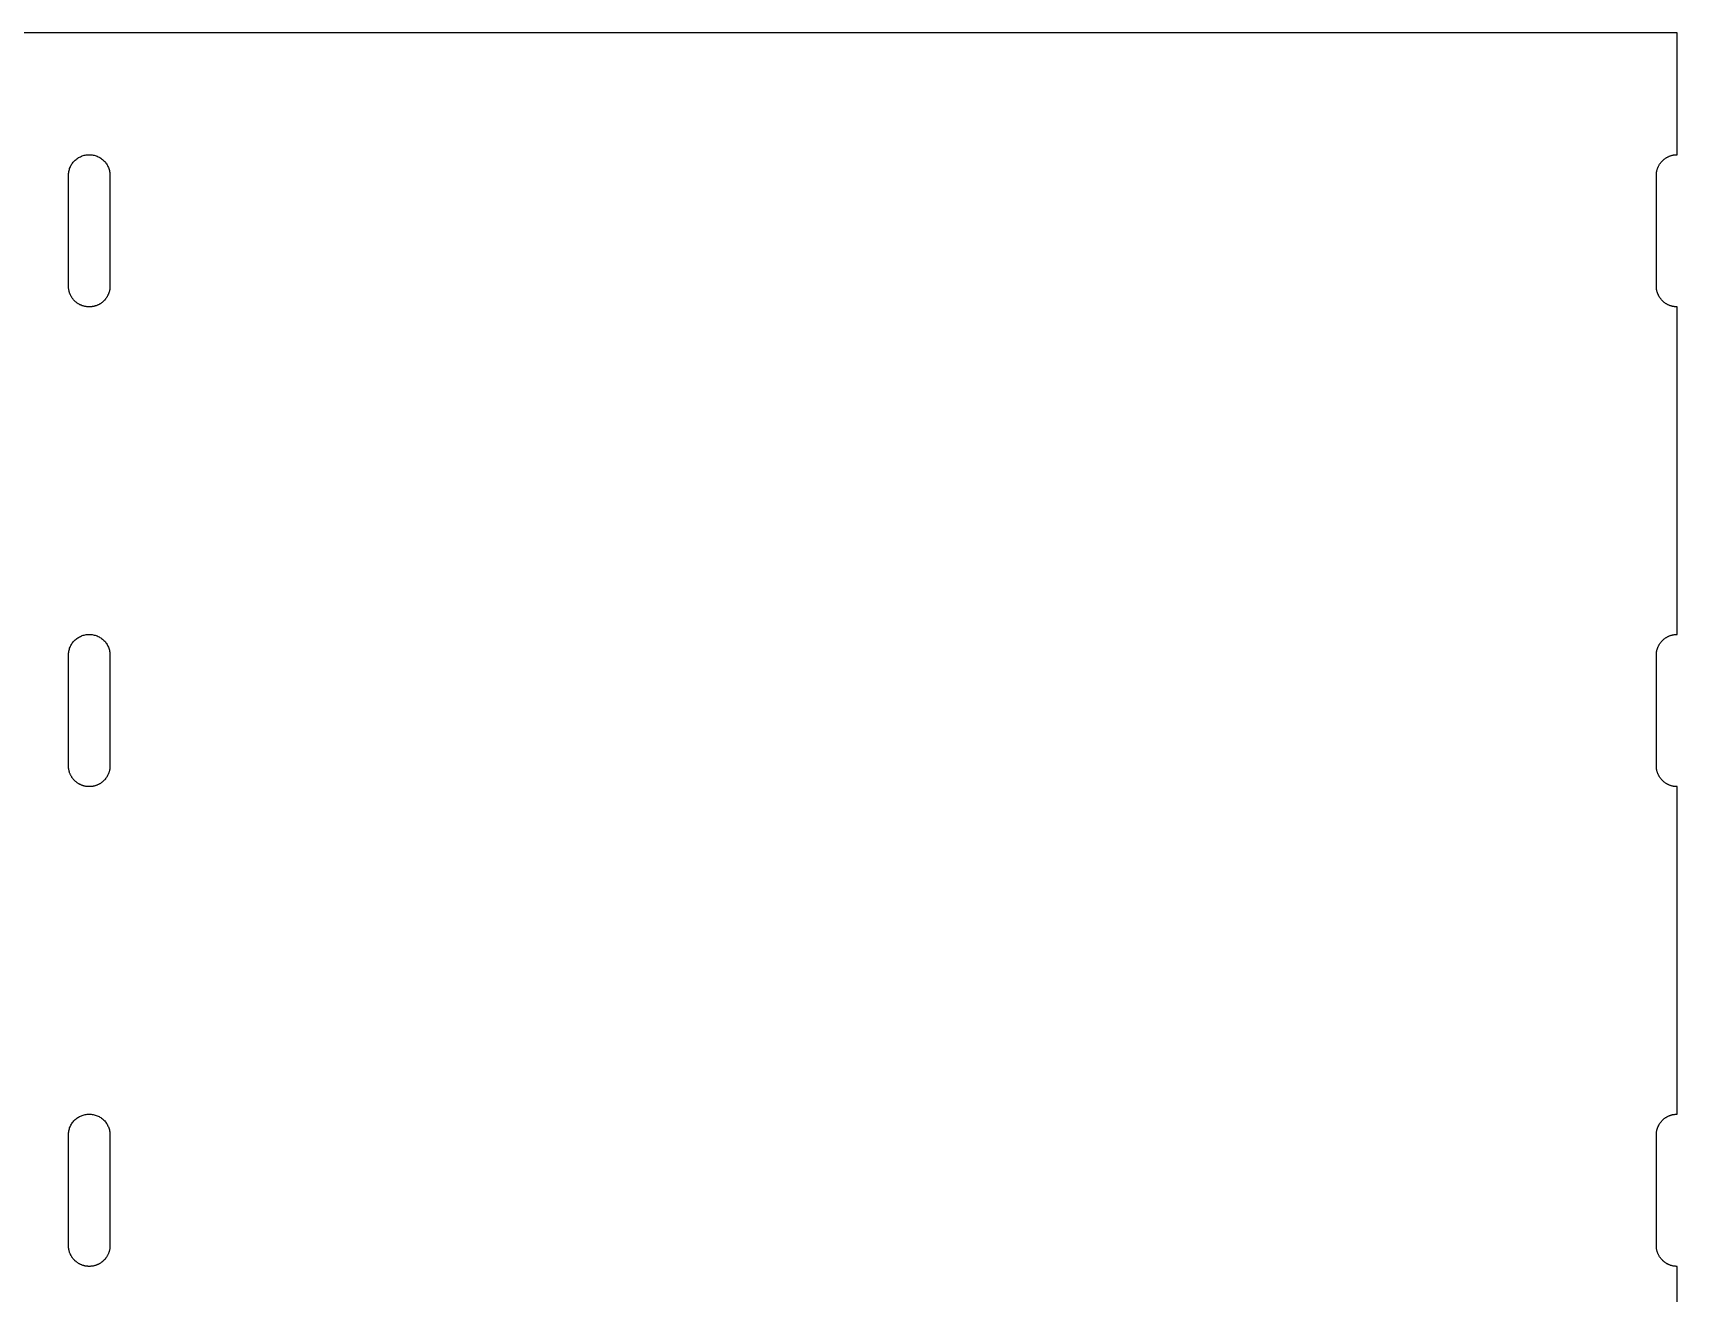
# Model space of a CAD drawing. Header units: inches. Extents: x 4 to 268, y 4 to 172.
# Drawn here: x 75.02 to 97.29, y 118.72 to 135.79 of the extents above; entities that cross this region are included whole.
import ezdxf

# ---------------------------------------------------------------- set-up
doc = ezdxf.new("R2010")
doc.units = ezdxf.units.IN
doc.header["$MEASUREMENT"] = 0

msp = doc.modelspace()

# ---------------------------------------------------------------- linework, layer by layer
at = {"layer": 'OUTLINE'}
for p, q in [((97.288, 135.793), (31.822, 135.793)), ((97.288, 134.142), (97.288, 135.793)), ((75.554, 134.017), (75.562, 134.029)), ((75.562, 134.029), (75.571, 134.04)), ((75.571, 134.04), (75.58, 134.05)), ((75.58, 134.05), (75.589, 134.06)), ((75.589, 134.06), (75.599, 134.07)), ((75.599, 134.07), (75.61, 134.079)), ((75.61, 134.079), (75.621, 134.087)), ((75.621, 134.087), (75.632, 134.095)), ((75.632, 134.095), (75.644, 134.102)), ((75.644, 134.102), (75.656, 134.109)), ((75.656, 134.109), (75.668, 134.115)), ((75.668, 134.115), (75.681, 134.121)), ((75.681, 134.121), (75.693, 134.126)), ((75.693, 134.126), (75.707, 134.13)), ((75.707, 134.13), (75.72, 134.134)), ((75.72, 134.134), (75.733, 134.137)), ((75.733, 134.137), (75.747, 134.139)), ((75.747, 134.139), (75.761, 134.141)), ((75.761, 134.141), (75.774, 134.142)), ((75.774, 134.142), (75.788, 134.142)), ((75.788, 134.142), (75.802, 134.142)), ((75.802, 134.142), (75.816, 134.141)), ((75.816, 134.141), (75.829, 134.139)), ((75.829, 134.139), (75.843, 134.137)), ((75.843, 134.137), (75.857, 134.134)), ((75.857, 134.134), (75.87, 134.13)), ((75.87, 134.13), (75.883, 134.126)), ((75.883, 134.126), (75.896, 134.121)), ((75.896, 134.121), (75.908, 134.115)), ((75.908, 134.115), (75.921, 134.109)), ((75.921, 134.109), (75.933, 134.102)), ((75.933, 134.102), (75.944, 134.095)), ((75.944, 134.095), (75.956, 134.087)), ((75.956, 134.087), (75.967, 134.079)), ((75.967, 134.079), (75.977, 134.07)), ((75.977, 134.07), (75.987, 134.06)), ((75.987, 134.06), (75.997, 134.05)), ((75.997, 134.05), (76.006, 134.04)), ((76.006, 134.04), (76.014, 134.029)), ((76.014, 134.029), (76.022, 134.017)), ((97.058, 134.023), (97.062, 134.029)), ((97.062, 134.029), (97.066, 134.034)), ((97.066, 134.034), (97.071, 134.04)), ((97.071, 134.04), (97.075, 134.045)), ((97.075, 134.045), (97.08, 134.05)), ((97.08, 134.05), (97.084, 134.055)), ((97.084, 134.055), (97.089, 134.06)), ((97.089, 134.06), (97.094, 134.065)), ((97.094, 134.065), (97.099, 134.07)), ((97.099, 134.07), (97.104, 134.074)), ((97.104, 134.074), (97.11, 134.079)), ((97.11, 134.079), (97.115, 134.083)), ((97.115, 134.083), (97.121, 134.087)), ((97.121, 134.087), (97.126, 134.091)), ((97.126, 134.091), (97.132, 134.095)), ((97.132, 134.095), (97.138, 134.099)), ((97.138, 134.099), (97.144, 134.102)), ((97.144, 134.102), (97.15, 134.106)), ((97.15, 134.106), (97.156, 134.109)), ((97.156, 134.109), (97.162, 134.112)), ((97.162, 134.112), (97.168, 134.115)), ((97.168, 134.115), (97.174, 134.118)), ((97.174, 134.118), (97.181, 134.121)), ((97.181, 134.121), (97.187, 134.124)), ((97.187, 134.124), (97.193, 134.126)), ((97.193, 134.126), (97.2, 134.128)), ((97.2, 134.128), (97.207, 134.13)), ((97.207, 134.13), (97.213, 134.132)), ((97.213, 134.132), (97.22, 134.134)), ((97.22, 134.134), (97.227, 134.136)), ((97.227, 134.136), (97.233, 134.137)), ((97.233, 134.137), (97.24, 134.138)), ((97.24, 134.138), (97.247, 134.139)), ((97.247, 134.139), (97.254, 134.14)), ((97.254, 134.14), (97.261, 134.141)), ((97.261, 134.141), (97.268, 134.142)), ((97.268, 134.142), (97.274, 134.142)), ((97.274, 134.142), (97.281, 134.142)), ((97.281, 134.142), (97.288, 134.142)), ((75.507, 133.875), (75.508, 133.889)), ((75.507, 133.861), (75.507, 133.875)), ((75.507, 132.361), (75.507, 133.861)), ((75.508, 133.889), (75.51, 133.902)), ((75.51, 133.902), (75.512, 133.916)), ((75.512, 133.916), (75.515, 133.929)), ((75.515, 133.929), (75.519, 133.943)), ((75.519, 133.943), (75.523, 133.956)), ((75.523, 133.956), (75.528, 133.969)), ((75.528, 133.969), (75.534, 133.981)), ((75.534, 133.981), (75.54, 133.994)), ((75.54, 133.994), (75.547, 134.006)), ((75.547, 134.006), (75.554, 134.017)), ((76.022, 134.017), (76.029, 134.006)), ((76.029, 134.006), (76.036, 133.994)), ((76.036, 133.994), (76.042, 133.981)), ((76.042, 133.981), (76.048, 133.969)), ((76.048, 133.969), (76.053, 133.956)), ((76.053, 133.956), (76.057, 133.943)), ((76.057, 133.943), (76.061, 133.929)), ((76.061, 133.929), (76.064, 133.916)), ((76.064, 133.916), (76.066, 133.902)), ((76.066, 133.902), (76.068, 133.889)), ((76.068, 133.889), (76.069, 133.875)), ((76.069, 133.875), (76.069, 133.861)), ((76.069, 133.861), (76.069, 132.361)), ((97.007, 133.875), (97.008, 133.882)), ((97.007, 133.868), (97.007, 133.875)), ((97.007, 133.861), (97.007, 133.868)), ((97.007, 132.361), (97.007, 133.861)), ((97.008, 133.889), (97.009, 133.896)), ((97.008, 133.882), (97.008, 133.889)), ((97.009, 133.896), (97.01, 133.902)), ((97.01, 133.902), (97.011, 133.909)), ((97.011, 133.909), (97.012, 133.916)), ((97.012, 133.916), (97.014, 133.923)), ((97.014, 133.923), (97.015, 133.929)), ((97.015, 133.929), (97.017, 133.936)), ((97.017, 133.936), (97.019, 133.943)), ((97.019, 133.943), (97.021, 133.949)), ((97.021, 133.949), (97.023, 133.956)), ((97.023, 133.956), (97.026, 133.962)), ((97.026, 133.962), (97.028, 133.969)), ((97.028, 133.969), (97.031, 133.975)), ((97.031, 133.975), (97.034, 133.981)), ((97.034, 133.981), (97.037, 133.988)), ((97.037, 133.988), (97.04, 133.994)), ((97.04, 133.994), (97.043, 134)), ((97.043, 134), (97.047, 134.006)), ((97.047, 134.006), (97.051, 134.012)), ((97.051, 134.012), (97.054, 134.017)), ((97.054, 134.017), (97.058, 134.023)), ((75.507, 132.354), (75.507, 132.361)), ((75.507, 132.347), (75.507, 132.354)), ((75.508, 132.34), (75.507, 132.347)), ((75.508, 132.334), (75.508, 132.34)), ((75.509, 132.327), (75.508, 132.334)), ((75.51, 132.32), (75.509, 132.327)), ((75.511, 132.313), (75.51, 132.32)), ((75.512, 132.306), (75.511, 132.313)), ((75.514, 132.299), (75.512, 132.306)), ((75.515, 132.293), (75.514, 132.299)), ((75.517, 132.286), (75.515, 132.293)), ((75.519, 132.279), (75.517, 132.286)), ((75.521, 132.273), (75.519, 132.279)), ((75.523, 132.266), (75.521, 132.273)), ((75.526, 132.26), (75.523, 132.266)), ((75.528, 132.253), (75.526, 132.26)), ((75.531, 132.247), (75.528, 132.253)), ((75.534, 132.241), (75.531, 132.247)), ((76.045, 132.247), (76.042, 132.241)), ((76.048, 132.253), (76.045, 132.247)), ((76.051, 132.26), (76.048, 132.253)), ((76.053, 132.266), (76.051, 132.26)), ((76.055, 132.273), (76.053, 132.266)), ((76.057, 132.279), (76.055, 132.273)), ((76.059, 132.286), (76.057, 132.279)), ((76.061, 132.293), (76.059, 132.286)), ((76.063, 132.299), (76.061, 132.293)), ((76.064, 132.306), (76.063, 132.299)), ((76.065, 132.313), (76.064, 132.306)), ((76.066, 132.32), (76.065, 132.313)), ((76.067, 132.327), (76.066, 132.32)), ((76.068, 132.334), (76.067, 132.327)), ((76.069, 132.34), (76.068, 132.334)), ((76.069, 132.361), (76.069, 132.354)), ((76.069, 132.354), (76.069, 132.347)), ((76.069, 132.347), (76.069, 132.34)), ((97.007, 132.354), (97.007, 132.361)), ((97.007, 132.347), (97.007, 132.354)), ((97.008, 132.34), (97.007, 132.347)), ((97.008, 132.334), (97.008, 132.34)), ((97.009, 132.327), (97.008, 132.334)), ((97.01, 132.32), (97.009, 132.327)), ((97.011, 132.313), (97.01, 132.32)), ((97.012, 132.306), (97.011, 132.313)), ((97.014, 132.299), (97.012, 132.306)), ((97.015, 132.293), (97.014, 132.299)), ((97.017, 132.286), (97.015, 132.293)), ((97.019, 132.279), (97.017, 132.286)), ((97.021, 132.273), (97.019, 132.279)), ((97.023, 132.266), (97.021, 132.273)), ((97.026, 132.26), (97.023, 132.266)), ((97.028, 132.253), (97.026, 132.26)), ((97.031, 132.247), (97.028, 132.253)), ((97.034, 132.241), (97.031, 132.247)), ((75.537, 132.235), (75.534, 132.241)), ((75.54, 132.229), (75.537, 132.235)), ((75.543, 132.222), (75.54, 132.229)), ((75.547, 132.217), (75.543, 132.222)), ((75.551, 132.211), (75.547, 132.217)), ((75.554, 132.205), (75.551, 132.211)), ((75.558, 132.199), (75.554, 132.205)), ((75.562, 132.194), (75.558, 132.199)), ((75.566, 132.188), (75.562, 132.194)), ((75.571, 132.183), (75.566, 132.188)), ((75.575, 132.177), (75.571, 132.183)), ((75.58, 132.172), (75.575, 132.177)), ((75.584, 132.167), (75.58, 132.172)), ((75.589, 132.162), (75.584, 132.167)), ((75.594, 132.157), (75.589, 132.162)), ((75.599, 132.153), (75.594, 132.157)), ((75.604, 132.148), (75.599, 132.153)), ((75.61, 132.144), (75.604, 132.148)), ((75.615, 132.139), (75.61, 132.144)), ((75.621, 132.135), (75.615, 132.139)), ((75.626, 132.131), (75.621, 132.135)), ((75.632, 132.127), (75.626, 132.131)), ((75.638, 132.123), (75.632, 132.127)), ((75.644, 132.12), (75.638, 132.123)), ((75.65, 132.116), (75.644, 132.12)), ((75.656, 132.113), (75.65, 132.116)), ((75.662, 132.11), (75.656, 132.113)), ((75.668, 132.107), (75.662, 132.11)), ((75.674, 132.104), (75.668, 132.107)), ((75.681, 132.101), (75.674, 132.104)), ((75.687, 132.099), (75.681, 132.101)), ((75.693, 132.096), (75.687, 132.099)), ((75.7, 132.094), (75.693, 132.096)), ((75.707, 132.092), (75.7, 132.094)), ((75.713, 132.09), (75.707, 132.092)), ((75.72, 132.088), (75.713, 132.09)), ((75.727, 132.087), (75.72, 132.088)), ((75.733, 132.085), (75.727, 132.087)), ((75.74, 132.084), (75.733, 132.085)), ((75.747, 132.083), (75.74, 132.084)), ((75.754, 132.082), (75.747, 132.083)), ((75.761, 132.081), (75.754, 132.082)), ((75.768, 132.081), (75.761, 132.081)), ((75.774, 132.08), (75.768, 132.081)), ((75.781, 132.08), (75.774, 132.08)), ((75.788, 132.08), (75.781, 132.08)), ((75.795, 132.08), (75.788, 132.08)), ((75.802, 132.08), (75.795, 132.08)), ((75.809, 132.081), (75.802, 132.08)), ((75.816, 132.081), (75.809, 132.081)), ((75.823, 132.082), (75.816, 132.081)), ((75.829, 132.083), (75.823, 132.082)), ((75.836, 132.084), (75.829, 132.083)), ((75.843, 132.085), (75.836, 132.084)), ((75.85, 132.087), (75.843, 132.085)), ((75.857, 132.088), (75.85, 132.087)), ((75.863, 132.09), (75.857, 132.088)), ((75.87, 132.092), (75.863, 132.09)), ((75.876, 132.094), (75.87, 132.092)), ((75.883, 132.096), (75.876, 132.094)), ((75.889, 132.099), (75.883, 132.096)), ((75.896, 132.101), (75.889, 132.099)), ((75.902, 132.104), (75.896, 132.101)), ((75.908, 132.107), (75.902, 132.104)), ((75.915, 132.11), (75.908, 132.107)), ((75.921, 132.113), (75.915, 132.11)), ((75.927, 132.116), (75.921, 132.113)), ((75.933, 132.12), (75.927, 132.116)), ((75.939, 132.123), (75.933, 132.12)), ((75.944, 132.127), (75.939, 132.123)), ((75.95, 132.131), (75.944, 132.127)), ((75.956, 132.135), (75.95, 132.131)), ((75.961, 132.139), (75.956, 132.135)), ((75.967, 132.144), (75.961, 132.139)), ((75.972, 132.148), (75.967, 132.144)), ((75.977, 132.153), (75.972, 132.148)), ((75.982, 132.157), (75.977, 132.153)), ((75.987, 132.162), (75.982, 132.157)), ((75.992, 132.167), (75.987, 132.162)), ((75.997, 132.172), (75.992, 132.167)), ((76.001, 132.177), (75.997, 132.172)), ((76.006, 132.183), (76.001, 132.177)), ((76.01, 132.188), (76.006, 132.183)), ((76.014, 132.194), (76.01, 132.188)), ((76.018, 132.199), (76.014, 132.194)), ((76.022, 132.205), (76.018, 132.199)), ((76.026, 132.211), (76.022, 132.205)), ((76.029, 132.217), (76.026, 132.211)), ((76.033, 132.222), (76.029, 132.217)), ((76.036, 132.229), (76.033, 132.222)), ((76.039, 132.235), (76.036, 132.229)), ((76.042, 132.241), (76.039, 132.235)), ((97.037, 132.235), (97.034, 132.241)), ((97.04, 132.229), (97.037, 132.235)), ((97.043, 132.222), (97.04, 132.229)), ((97.047, 132.217), (97.043, 132.222)), ((97.051, 132.211), (97.047, 132.217)), ((97.054, 132.205), (97.051, 132.211)), ((97.058, 132.199), (97.054, 132.205)), ((97.062, 132.194), (97.058, 132.199)), ((97.066, 132.188), (97.062, 132.194)), ((97.071, 132.183), (97.066, 132.188)), ((97.075, 132.177), (97.071, 132.183)), ((97.08, 132.172), (97.075, 132.177)), ((97.084, 132.167), (97.08, 132.172)), ((97.089, 132.162), (97.084, 132.167)), ((97.094, 132.157), (97.089, 132.162)), ((97.099, 132.153), (97.094, 132.157)), ((97.104, 132.148), (97.099, 132.153)), ((97.11, 132.144), (97.104, 132.148)), ((97.115, 132.139), (97.11, 132.144)), ((97.121, 132.135), (97.115, 132.139)), ((97.126, 132.131), (97.121, 132.135)), ((97.132, 132.127), (97.126, 132.131)), ((97.138, 132.123), (97.132, 132.127)), ((97.144, 132.12), (97.138, 132.123)), ((97.15, 132.116), (97.144, 132.12)), ((97.156, 132.113), (97.15, 132.116)), ((97.162, 132.11), (97.156, 132.113)), ((97.168, 132.107), (97.162, 132.11)), ((97.174, 132.104), (97.168, 132.107)), ((97.181, 132.101), (97.174, 132.104)), ((97.187, 132.099), (97.181, 132.101)), ((97.193, 132.096), (97.187, 132.099)), ((97.2, 132.094), (97.193, 132.096)), ((97.207, 132.092), (97.2, 132.094)), ((97.213, 132.09), (97.207, 132.092)), ((97.22, 132.088), (97.213, 132.09)), ((97.227, 132.087), (97.22, 132.088)), ((97.233, 132.085), (97.227, 132.087)), ((97.24, 132.084), (97.233, 132.085)), ((97.247, 132.083), (97.24, 132.084)), ((97.254, 132.082), (97.247, 132.083)), ((97.261, 132.081), (97.254, 132.082)), ((97.268, 132.081), (97.261, 132.081)), ((97.274, 132.08), (97.268, 132.081)), ((97.281, 132.08), (97.274, 132.08)), ((97.288, 132.08), (97.281, 132.08)), ((97.288, 127.642), (97.288, 132.08)), ((75.589, 127.56), (75.599, 127.57)), ((75.599, 127.57), (75.61, 127.579)), ((75.61, 127.579), (75.621, 127.587)), ((75.621, 127.587), (75.632, 127.595)), ((75.632, 127.595), (75.644, 127.602)), ((75.644, 127.602), (75.656, 127.609)), ((75.656, 127.609), (75.668, 127.615)), ((75.668, 127.615), (75.681, 127.621)), ((75.681, 127.621), (75.693, 127.626)), ((75.693, 127.626), (75.707, 127.63)), ((75.707, 127.63), (75.72, 127.634)), ((75.72, 127.634), (75.733, 127.637)), ((75.733, 127.637), (75.747, 127.639)), ((75.747, 127.639), (75.761, 127.641)), ((75.761, 127.641), (75.774, 127.642)), ((75.774, 127.642), (75.788, 127.642)), ((75.788, 127.642), (75.802, 127.642)), ((75.802, 127.642), (75.816, 127.641)), ((75.816, 127.641), (75.829, 127.639)), ((75.829, 127.639), (75.843, 127.637)), ((75.843, 127.637), (75.857, 127.634)), ((75.857, 127.634), (75.87, 127.63)), ((75.87, 127.63), (75.883, 127.626)), ((75.883, 127.626), (75.896, 127.621)), ((75.896, 127.621), (75.908, 127.615)), ((75.908, 127.615), (75.921, 127.609)), ((75.921, 127.609), (75.933, 127.602)), ((75.933, 127.602), (75.944, 127.595)), ((75.944, 127.595), (75.956, 127.587)), ((75.956, 127.587), (75.967, 127.579)), ((75.967, 127.579), (75.977, 127.57)), ((75.977, 127.57), (75.987, 127.56)), ((97.094, 127.565), (97.099, 127.57)), ((97.099, 127.57), (97.104, 127.574)), ((97.104, 127.574), (97.11, 127.579)), ((97.11, 127.579), (97.115, 127.583)), ((97.115, 127.583), (97.121, 127.587)), ((97.121, 127.587), (97.126, 127.591)), ((97.126, 127.591), (97.132, 127.595)), ((97.132, 127.595), (97.138, 127.599)), ((97.138, 127.599), (97.144, 127.602)), ((97.144, 127.602), (97.15, 127.606)), ((97.15, 127.606), (97.156, 127.609)), ((97.156, 127.609), (97.162, 127.612)), ((97.162, 127.612), (97.168, 127.615)), ((97.168, 127.615), (97.174, 127.618)), ((97.174, 127.618), (97.181, 127.621)), ((97.181, 127.621), (97.187, 127.624)), ((97.187, 127.624), (97.193, 127.626)), ((97.193, 127.626), (97.2, 127.628)), ((97.2, 127.628), (97.207, 127.63)), ((97.207, 127.63), (97.213, 127.632)), ((97.213, 127.632), (97.22, 127.634)), ((97.22, 127.634), (97.227, 127.636)), ((97.227, 127.636), (97.233, 127.637)), ((97.233, 127.637), (97.24, 127.638)), ((97.24, 127.638), (97.247, 127.639)), ((97.247, 127.639), (97.254, 127.64)), ((97.254, 127.64), (97.261, 127.641)), ((97.261, 127.641), (97.268, 127.642)), ((97.268, 127.642), (97.274, 127.642)), ((97.274, 127.642), (97.281, 127.642)), ((97.281, 127.642), (97.288, 127.642)), ((75.507, 127.375), (75.508, 127.389)), ((75.507, 127.361), (75.507, 127.375)), ((75.507, 125.861), (75.507, 127.361)), ((75.508, 127.389), (75.51, 127.402)), ((75.51, 127.402), (75.512, 127.416)), ((75.512, 127.416), (75.515, 127.429)), ((75.515, 127.429), (75.519, 127.443)), ((75.519, 127.443), (75.523, 127.456)), ((75.523, 127.456), (75.528, 127.469)), ((75.528, 127.469), (75.534, 127.481)), ((75.534, 127.481), (75.54, 127.494)), ((75.54, 127.494), (75.547, 127.506)), ((75.547, 127.506), (75.554, 127.517)), ((75.554, 127.517), (75.562, 127.529)), ((75.562, 127.529), (75.571, 127.54)), ((75.571, 127.54), (75.58, 127.55)), ((75.58, 127.55), (75.589, 127.56)), ((75.987, 127.56), (75.997, 127.55)), ((75.997, 127.55), (76.006, 127.54)), ((76.006, 127.54), (76.014, 127.529)), ((76.014, 127.529), (76.022, 127.517)), ((76.022, 127.517), (76.029, 127.506)), ((76.029, 127.506), (76.036, 127.494)), ((76.036, 127.494), (76.042, 127.481)), ((76.042, 127.481), (76.048, 127.469)), ((76.048, 127.469), (76.053, 127.456)), ((76.053, 127.456), (76.057, 127.443)), ((76.057, 127.443), (76.061, 127.429)), ((76.061, 127.429), (76.064, 127.416)), ((76.064, 127.416), (76.066, 127.402)), ((76.066, 127.402), (76.068, 127.389)), ((76.068, 127.389), (76.069, 127.375)), ((76.069, 127.375), (76.069, 127.361)), ((76.069, 127.361), (76.069, 125.861)), ((97.007, 127.375), (97.008, 127.382)), ((97.007, 127.368), (97.007, 127.375)), ((97.007, 127.361), (97.007, 127.368)), ((97.007, 125.861), (97.007, 127.361)), ((97.008, 127.389), (97.009, 127.396)), ((97.008, 127.382), (97.008, 127.389)), ((97.009, 127.396), (97.01, 127.402)), ((97.01, 127.402), (97.011, 127.409)), ((97.011, 127.409), (97.012, 127.416)), ((97.012, 127.416), (97.014, 127.423)), ((97.014, 127.423), (97.015, 127.429)), ((97.015, 127.429), (97.017, 127.436)), ((97.017, 127.436), (97.019, 127.443)), ((97.019, 127.443), (97.021, 127.449)), ((97.021, 127.449), (97.023, 127.456)), ((97.023, 127.456), (97.026, 127.462)), ((97.026, 127.462), (97.028, 127.469)), ((97.028, 127.469), (97.031, 127.475)), ((97.031, 127.475), (97.034, 127.481)), ((97.034, 127.481), (97.037, 127.488)), ((97.037, 127.488), (97.04, 127.494)), ((97.04, 127.494), (97.043, 127.5)), ((97.043, 127.5), (97.047, 127.506)), ((97.047, 127.506), (97.051, 127.512)), ((97.051, 127.512), (97.054, 127.517)), ((97.054, 127.517), (97.058, 127.523)), ((97.058, 127.523), (97.062, 127.529)), ((97.062, 127.529), (97.066, 127.534)), ((97.066, 127.534), (97.071, 127.54)), ((97.071, 127.54), (97.075, 127.545)), ((97.075, 127.545), (97.08, 127.55)), ((97.08, 127.55), (97.084, 127.555)), ((97.084, 127.555), (97.089, 127.56)), ((97.089, 127.56), (97.094, 127.565)), ((75.507, 125.854), (75.507, 125.861)), ((75.507, 125.847), (75.507, 125.854)), ((75.508, 125.84), (75.507, 125.847)), ((75.508, 125.834), (75.508, 125.84)), ((75.509, 125.827), (75.508, 125.834)), ((75.51, 125.82), (75.509, 125.827)), ((75.511, 125.813), (75.51, 125.82)), ((75.512, 125.806), (75.511, 125.813)), ((75.514, 125.799), (75.512, 125.806)), ((75.515, 125.793), (75.514, 125.799)), ((75.517, 125.786), (75.515, 125.793)), ((76.061, 125.793), (76.059, 125.786)), ((76.063, 125.799), (76.061, 125.793)), ((76.064, 125.806), (76.063, 125.799)), ((76.065, 125.813), (76.064, 125.806)), ((76.066, 125.82), (76.065, 125.813)), ((76.067, 125.827), (76.066, 125.82)), ((76.068, 125.834), (76.067, 125.827)), ((76.069, 125.84), (76.068, 125.834)), ((76.069, 125.861), (76.069, 125.854)), ((76.069, 125.854), (76.069, 125.847)), ((76.069, 125.847), (76.069, 125.84)), ((97.007, 125.854), (97.007, 125.861)), ((97.007, 125.847), (97.007, 125.854)), ((97.008, 125.84), (97.007, 125.847)), ((97.008, 125.834), (97.008, 125.84)), ((97.009, 125.827), (97.008, 125.834)), ((97.01, 125.82), (97.009, 125.827)), ((97.011, 125.813), (97.01, 125.82)), ((97.012, 125.806), (97.011, 125.813)), ((97.014, 125.799), (97.012, 125.806)), ((97.015, 125.793), (97.014, 125.799)), ((97.017, 125.786), (97.015, 125.793)), ((75.519, 125.779), (75.517, 125.786)), ((75.521, 125.773), (75.519, 125.779)), ((75.523, 125.766), (75.521, 125.773)), ((75.526, 125.76), (75.523, 125.766)), ((75.528, 125.753), (75.526, 125.76)), ((75.531, 125.747), (75.528, 125.753)), ((75.534, 125.741), (75.531, 125.747)), ((75.537, 125.735), (75.534, 125.741)), ((75.54, 125.729), (75.537, 125.735)), ((75.543, 125.722), (75.54, 125.729)), ((75.547, 125.717), (75.543, 125.722)), ((75.551, 125.711), (75.547, 125.717)), ((75.554, 125.705), (75.551, 125.711)), ((75.558, 125.699), (75.554, 125.705)), ((75.562, 125.694), (75.558, 125.699)), ((75.566, 125.688), (75.562, 125.694)), ((75.571, 125.683), (75.566, 125.688)), ((75.575, 125.677), (75.571, 125.683)), ((75.58, 125.672), (75.575, 125.677)), ((75.584, 125.667), (75.58, 125.672)), ((75.589, 125.662), (75.584, 125.667)), ((75.594, 125.657), (75.589, 125.662)), ((75.599, 125.653), (75.594, 125.657)), ((75.604, 125.648), (75.599, 125.653)), ((75.61, 125.644), (75.604, 125.648)), ((75.615, 125.639), (75.61, 125.644)), ((75.621, 125.635), (75.615, 125.639)), ((75.626, 125.631), (75.621, 125.635)), ((75.632, 125.627), (75.626, 125.631)), ((75.638, 125.623), (75.632, 125.627)), ((75.644, 125.62), (75.638, 125.623)), ((75.65, 125.616), (75.644, 125.62)), ((75.656, 125.613), (75.65, 125.616)), ((75.662, 125.61), (75.656, 125.613)), ((75.668, 125.607), (75.662, 125.61)), ((75.674, 125.604), (75.668, 125.607)), ((75.681, 125.601), (75.674, 125.604)), ((75.687, 125.599), (75.681, 125.601)), ((75.693, 125.596), (75.687, 125.599)), ((75.7, 125.594), (75.693, 125.596)), ((75.707, 125.592), (75.7, 125.594)), ((75.713, 125.59), (75.707, 125.592)), ((75.72, 125.588), (75.713, 125.59)), ((75.727, 125.587), (75.72, 125.588)), ((75.733, 125.585), (75.727, 125.587)), ((75.74, 125.584), (75.733, 125.585)), ((75.747, 125.583), (75.74, 125.584)), ((75.754, 125.582), (75.747, 125.583)), ((75.761, 125.581), (75.754, 125.582)), ((75.768, 125.581), (75.761, 125.581)), ((75.774, 125.58), (75.768, 125.581)), ((75.781, 125.58), (75.774, 125.58)), ((75.788, 125.58), (75.781, 125.58)), ((75.795, 125.58), (75.788, 125.58)), ((75.802, 125.58), (75.795, 125.58)), ((75.809, 125.581), (75.802, 125.58)), ((75.816, 125.581), (75.809, 125.581)), ((75.823, 125.582), (75.816, 125.581)), ((75.829, 125.583), (75.823, 125.582)), ((75.836, 125.584), (75.829, 125.583)), ((75.843, 125.585), (75.836, 125.584)), ((75.85, 125.587), (75.843, 125.585)), ((75.857, 125.588), (75.85, 125.587)), ((75.863, 125.59), (75.857, 125.588)), ((75.87, 125.592), (75.863, 125.59)), ((75.876, 125.594), (75.87, 125.592)), ((75.883, 125.596), (75.876, 125.594)), ((75.889, 125.599), (75.883, 125.596)), ((75.896, 125.601), (75.889, 125.599)), ((75.902, 125.604), (75.896, 125.601)), ((75.908, 125.607), (75.902, 125.604)), ((75.915, 125.61), (75.908, 125.607)), ((75.921, 125.613), (75.915, 125.61)), ((75.927, 125.616), (75.921, 125.613)), ((75.933, 125.62), (75.927, 125.616)), ((75.939, 125.623), (75.933, 125.62)), ((75.944, 125.627), (75.939, 125.623)), ((75.95, 125.631), (75.944, 125.627)), ((75.956, 125.635), (75.95, 125.631)), ((75.961, 125.639), (75.956, 125.635)), ((75.967, 125.644), (75.961, 125.639)), ((75.972, 125.648), (75.967, 125.644)), ((75.977, 125.653), (75.972, 125.648)), ((75.982, 125.657), (75.977, 125.653)), ((75.987, 125.662), (75.982, 125.657)), ((75.992, 125.667), (75.987, 125.662)), ((75.997, 125.672), (75.992, 125.667)), ((76.001, 125.677), (75.997, 125.672)), ((76.006, 125.683), (76.001, 125.677)), ((76.01, 125.688), (76.006, 125.683)), ((76.014, 125.694), (76.01, 125.688)), ((76.018, 125.699), (76.014, 125.694)), ((76.022, 125.705), (76.018, 125.699)), ((76.026, 125.711), (76.022, 125.705)), ((76.029, 125.717), (76.026, 125.711)), ((76.033, 125.722), (76.029, 125.717)), ((76.036, 125.729), (76.033, 125.722)), ((76.039, 125.735), (76.036, 125.729)), ((76.042, 125.741), (76.039, 125.735)), ((76.045, 125.747), (76.042, 125.741)), ((76.048, 125.753), (76.045, 125.747)), ((76.051, 125.76), (76.048, 125.753)), ((76.053, 125.766), (76.051, 125.76)), ((76.055, 125.773), (76.053, 125.766)), ((76.057, 125.779), (76.055, 125.773)), ((76.059, 125.786), (76.057, 125.779)), ((97.019, 125.779), (97.017, 125.786)), ((97.021, 125.773), (97.019, 125.779)), ((97.023, 125.766), (97.021, 125.773)), ((97.026, 125.76), (97.023, 125.766)), ((97.028, 125.753), (97.026, 125.76)), ((97.031, 125.747), (97.028, 125.753)), ((97.034, 125.741), (97.031, 125.747)), ((97.037, 125.735), (97.034, 125.741)), ((97.04, 125.729), (97.037, 125.735)), ((97.043, 125.722), (97.04, 125.729)), ((97.047, 125.717), (97.043, 125.722)), ((97.051, 125.711), (97.047, 125.717)), ((97.054, 125.705), (97.051, 125.711)), ((97.058, 125.699), (97.054, 125.705)), ((97.062, 125.694), (97.058, 125.699)), ((97.066, 125.688), (97.062, 125.694)), ((97.071, 125.683), (97.066, 125.688)), ((97.075, 125.677), (97.071, 125.683)), ((97.08, 125.672), (97.075, 125.677)), ((97.084, 125.667), (97.08, 125.672)), ((97.089, 125.662), (97.084, 125.667)), ((97.094, 125.657), (97.089, 125.662)), ((97.099, 125.653), (97.094, 125.657)), ((97.104, 125.648), (97.099, 125.653)), ((97.11, 125.644), (97.104, 125.648)), ((97.115, 125.639), (97.11, 125.644)), ((97.121, 125.635), (97.115, 125.639)), ((97.126, 125.631), (97.121, 125.635)), ((97.132, 125.627), (97.126, 125.631)), ((97.138, 125.623), (97.132, 125.627)), ((97.144, 125.62), (97.138, 125.623)), ((97.15, 125.616), (97.144, 125.62)), ((97.156, 125.613), (97.15, 125.616)), ((97.162, 125.61), (97.156, 125.613)), ((97.168, 125.607), (97.162, 125.61)), ((97.174, 125.604), (97.168, 125.607)), ((97.181, 125.601), (97.174, 125.604)), ((97.187, 125.599), (97.181, 125.601)), ((97.193, 125.596), (97.187, 125.599)), ((97.2, 125.594), (97.193, 125.596)), ((97.207, 125.592), (97.2, 125.594)), ((97.213, 125.59), (97.207, 125.592)), ((97.22, 125.588), (97.213, 125.59)), ((97.227, 125.587), (97.22, 125.588)), ((97.233, 125.585), (97.227, 125.587)), ((97.24, 125.584), (97.233, 125.585)), ((97.247, 125.583), (97.24, 125.584)), ((97.254, 125.582), (97.247, 125.583)), ((97.261, 125.581), (97.254, 125.582)), ((97.268, 125.581), (97.261, 125.581)), ((97.274, 125.58), (97.268, 125.581)), ((97.281, 125.58), (97.274, 125.58)), ((97.288, 125.58), (97.281, 125.58)), ((97.288, 121.142), (97.288, 125.58)), ((75.656, 121.109), (75.668, 121.115)), ((75.668, 121.115), (75.681, 121.121)), ((75.681, 121.121), (75.693, 121.126)), ((75.693, 121.126), (75.707, 121.13)), ((75.707, 121.13), (75.72, 121.134)), ((75.72, 121.134), (75.733, 121.137)), ((75.733, 121.137), (75.747, 121.139)), ((75.747, 121.139), (75.761, 121.141)), ((75.761, 121.141), (75.774, 121.142)), ((75.774, 121.142), (75.788, 121.142)), ((75.788, 121.142), (75.802, 121.142)), ((75.802, 121.142), (75.816, 121.141)), ((75.816, 121.141), (75.829, 121.139)), ((75.829, 121.139), (75.843, 121.137)), ((75.843, 121.137), (75.857, 121.134)), ((75.857, 121.134), (75.87, 121.13)), ((75.87, 121.13), (75.883, 121.126)), ((75.883, 121.126), (75.896, 121.121)), ((75.896, 121.121), (75.908, 121.115)), ((75.908, 121.115), (75.921, 121.109)), ((97.156, 121.109), (97.162, 121.112)), ((97.162, 121.112), (97.168, 121.115)), ((97.168, 121.115), (97.174, 121.118)), ((97.174, 121.118), (97.181, 121.121)), ((97.181, 121.121), (97.187, 121.124)), ((97.187, 121.124), (97.193, 121.126)), ((97.193, 121.126), (97.2, 121.128)), ((97.2, 121.128), (97.207, 121.13)), ((97.207, 121.13), (97.213, 121.132)), ((97.213, 121.132), (97.22, 121.134)), ((97.22, 121.134), (97.227, 121.136)), ((97.227, 121.136), (97.233, 121.137)), ((97.233, 121.137), (97.24, 121.138)), ((97.24, 121.138), (97.247, 121.139)), ((97.247, 121.139), (97.254, 121.14)), ((97.254, 121.14), (97.261, 121.141)), ((97.261, 121.141), (97.268, 121.142)), ((97.268, 121.142), (97.274, 121.142)), ((97.274, 121.142), (97.281, 121.142)), ((97.281, 121.142), (97.288, 121.142)), ((75.508, 120.889), (75.51, 120.902)), ((75.51, 120.902), (75.512, 120.916)), ((75.512, 120.916), (75.515, 120.929)), ((75.515, 120.929), (75.519, 120.943)), ((75.519, 120.943), (75.523, 120.956)), ((75.523, 120.956), (75.528, 120.969)), ((75.528, 120.969), (75.534, 120.981)), ((75.534, 120.981), (75.54, 120.994)), ((75.54, 120.994), (75.547, 121.006)), ((75.547, 121.006), (75.554, 121.017)), ((75.554, 121.017), (75.562, 121.029)), ((75.562, 121.029), (75.571, 121.04)), ((75.571, 121.04), (75.58, 121.05)), ((75.58, 121.05), (75.589, 121.06)), ((75.589, 121.06), (75.599, 121.07)), ((75.599, 121.07), (75.61, 121.079)), ((75.61, 121.079), (75.621, 121.087)), ((75.621, 121.087), (75.632, 121.095)), ((75.632, 121.095), (75.644, 121.102)), ((75.644, 121.102), (75.656, 121.109)), ((75.921, 121.109), (75.933, 121.102)), ((75.933, 121.102), (75.944, 121.095)), ((75.944, 121.095), (75.956, 121.087)), ((75.956, 121.087), (75.967, 121.079)), ((75.967, 121.079), (75.977, 121.07)), ((75.977, 121.07), (75.987, 121.06)), ((75.987, 121.06), (75.997, 121.05)), ((75.997, 121.05), (76.006, 121.04)), ((76.006, 121.04), (76.014, 121.029)), ((76.014, 121.029), (76.022, 121.017)), ((76.022, 121.017), (76.029, 121.006)), ((76.029, 121.006), (76.036, 120.994)), ((76.036, 120.994), (76.042, 120.981)), ((76.042, 120.981), (76.048, 120.969)), ((76.048, 120.969), (76.053, 120.956)), ((76.053, 120.956), (76.057, 120.943)), ((76.057, 120.943), (76.061, 120.929)), ((76.061, 120.929), (76.064, 120.916)), ((76.064, 120.916), (76.066, 120.902)), ((76.066, 120.902), (76.068, 120.889)), ((97.008, 120.889), (97.009, 120.896)), ((97.009, 120.896), (97.01, 120.902)), ((97.01, 120.902), (97.011, 120.909)), ((97.011, 120.909), (97.012, 120.916)), ((97.012, 120.916), (97.014, 120.923)), ((97.014, 120.923), (97.015, 120.929)), ((97.015, 120.929), (97.017, 120.936)), ((97.017, 120.936), (97.019, 120.943)), ((97.019, 120.943), (97.021, 120.949)), ((97.021, 120.949), (97.023, 120.956)), ((97.023, 120.956), (97.026, 120.962)), ((97.026, 120.962), (97.028, 120.969)), ((97.028, 120.969), (97.031, 120.975)), ((97.031, 120.975), (97.034, 120.981)), ((97.034, 120.981), (97.037, 120.988)), ((97.037, 120.988), (97.04, 120.994)), ((97.04, 120.994), (97.043, 121)), ((97.043, 121), (97.047, 121.006)), ((97.047, 121.006), (97.051, 121.012)), ((97.051, 121.012), (97.054, 121.017)), ((97.054, 121.017), (97.058, 121.023)), ((97.058, 121.023), (97.062, 121.029)), ((97.062, 121.029), (97.066, 121.034)), ((97.066, 121.034), (97.071, 121.04)), ((97.071, 121.04), (97.075, 121.045)), ((97.075, 121.045), (97.08, 121.05)), ((97.08, 121.05), (97.084, 121.055)), ((97.084, 121.055), (97.089, 121.06)), ((97.089, 121.06), (97.094, 121.065)), ((97.094, 121.065), (97.099, 121.07)), ((97.099, 121.07), (97.104, 121.074)), ((97.104, 121.074), (97.11, 121.079)), ((97.11, 121.079), (97.115, 121.083)), ((97.115, 121.083), (97.121, 121.087)), ((97.121, 121.087), (97.126, 121.091)), ((97.126, 121.091), (97.132, 121.095)), ((97.132, 121.095), (97.138, 121.099)), ((97.138, 121.099), (97.144, 121.102)), ((97.144, 121.102), (97.15, 121.106)), ((97.15, 121.106), (97.156, 121.109)), ((75.507, 120.875), (75.508, 120.889)), ((75.507, 120.861), (75.507, 120.875)), ((75.507, 119.361), (75.507, 120.861)), ((76.068, 120.889), (76.069, 120.875)), ((76.069, 120.875), (76.069, 120.861)), ((76.069, 120.861), (76.069, 119.361)), ((97.007, 120.875), (97.008, 120.882)), ((97.007, 120.868), (97.007, 120.875)), ((97.007, 120.861), (97.007, 120.868)), ((97.007, 119.361), (97.007, 120.861)), ((97.008, 120.882), (97.008, 120.889)), ((75.507, 119.354), (75.507, 119.361)), ((75.507, 119.347), (75.507, 119.354)), ((75.508, 119.34), (75.507, 119.347)), ((75.508, 119.334), (75.508, 119.34)), ((75.509, 119.327), (75.508, 119.334)), ((76.068, 119.334), (76.067, 119.327)), ((76.069, 119.34), (76.068, 119.334)), ((76.069, 119.361), (76.069, 119.354)), ((76.069, 119.354), (76.069, 119.347)), ((76.069, 119.347), (76.069, 119.34)), ((97.007, 119.354), (97.007, 119.361)), ((97.007, 119.347), (97.007, 119.354)), ((97.008, 119.34), (97.007, 119.347)), ((97.008, 119.334), (97.008, 119.34)), ((97.009, 119.327), (97.008, 119.334)), ((75.51, 119.32), (75.509, 119.327)), ((75.511, 119.313), (75.51, 119.32)), ((75.512, 119.306), (75.511, 119.313)), ((75.514, 119.299), (75.512, 119.306)), ((75.515, 119.293), (75.514, 119.299)), ((75.517, 119.286), (75.515, 119.293)), ((75.519, 119.279), (75.517, 119.286)), ((75.521, 119.273), (75.519, 119.279)), ((75.523, 119.266), (75.521, 119.273)), ((75.526, 119.26), (75.523, 119.266)), ((75.528, 119.253), (75.526, 119.26)), ((75.531, 119.247), (75.528, 119.253)), ((75.534, 119.241), (75.531, 119.247)), ((75.537, 119.235), (75.534, 119.241)), ((75.54, 119.229), (75.537, 119.235)), ((75.543, 119.222), (75.54, 119.229)), ((75.547, 119.217), (75.543, 119.222)), ((75.551, 119.211), (75.547, 119.217)), ((75.554, 119.205), (75.551, 119.211)), ((75.558, 119.199), (75.554, 119.205)), ((75.562, 119.194), (75.558, 119.199)), ((75.566, 119.188), (75.562, 119.194)), ((75.571, 119.183), (75.566, 119.188)), ((75.575, 119.177), (75.571, 119.183)), ((75.58, 119.172), (75.575, 119.177)), ((75.584, 119.167), (75.58, 119.172)), ((75.589, 119.162), (75.584, 119.167)), ((75.594, 119.157), (75.589, 119.162)), ((75.599, 119.153), (75.594, 119.157)), ((75.604, 119.148), (75.599, 119.153)), ((75.61, 119.144), (75.604, 119.148)), ((75.615, 119.139), (75.61, 119.144)), ((75.621, 119.135), (75.615, 119.139)), ((75.626, 119.131), (75.621, 119.135)), ((75.632, 119.127), (75.626, 119.131)), ((75.638, 119.123), (75.632, 119.127)), ((75.644, 119.12), (75.638, 119.123)), ((75.65, 119.116), (75.644, 119.12)), ((75.656, 119.113), (75.65, 119.116)), ((75.662, 119.11), (75.656, 119.113)), ((75.668, 119.107), (75.662, 119.11)), ((75.915, 119.11), (75.908, 119.107)), ((75.921, 119.113), (75.915, 119.11)), ((75.927, 119.116), (75.921, 119.113)), ((75.933, 119.12), (75.927, 119.116)), ((75.939, 119.123), (75.933, 119.12)), ((75.944, 119.127), (75.939, 119.123)), ((75.95, 119.131), (75.944, 119.127)), ((75.956, 119.135), (75.95, 119.131)), ((75.961, 119.139), (75.956, 119.135)), ((75.967, 119.144), (75.961, 119.139)), ((75.972, 119.148), (75.967, 119.144)), ((75.977, 119.153), (75.972, 119.148)), ((75.982, 119.157), (75.977, 119.153)), ((75.987, 119.162), (75.982, 119.157)), ((75.992, 119.167), (75.987, 119.162)), ((75.997, 119.172), (75.992, 119.167)), ((76.001, 119.177), (75.997, 119.172)), ((76.006, 119.183), (76.001, 119.177)), ((76.01, 119.188), (76.006, 119.183)), ((76.014, 119.194), (76.01, 119.188)), ((76.018, 119.199), (76.014, 119.194)), ((76.022, 119.205), (76.018, 119.199)), ((76.026, 119.211), (76.022, 119.205)), ((76.029, 119.217), (76.026, 119.211)), ((76.033, 119.222), (76.029, 119.217)), ((76.036, 119.229), (76.033, 119.222)), ((76.039, 119.235), (76.036, 119.229)), ((76.042, 119.241), (76.039, 119.235)), ((76.045, 119.247), (76.042, 119.241)), ((76.048, 119.253), (76.045, 119.247)), ((76.051, 119.26), (76.048, 119.253)), ((76.053, 119.266), (76.051, 119.26)), ((76.055, 119.273), (76.053, 119.266)), ((76.057, 119.279), (76.055, 119.273)), ((76.059, 119.286), (76.057, 119.279)), ((76.061, 119.293), (76.059, 119.286)), ((76.063, 119.299), (76.061, 119.293)), ((76.064, 119.306), (76.063, 119.299)), ((76.065, 119.313), (76.064, 119.306)), ((76.066, 119.32), (76.065, 119.313)), ((76.067, 119.327), (76.066, 119.32)), ((97.01, 119.32), (97.009, 119.327)), ((97.011, 119.313), (97.01, 119.32)), ((97.012, 119.306), (97.011, 119.313)), ((97.014, 119.299), (97.012, 119.306)), ((97.015, 119.293), (97.014, 119.299)), ((97.017, 119.286), (97.015, 119.293)), ((97.019, 119.279), (97.017, 119.286)), ((97.021, 119.273), (97.019, 119.279)), ((97.023, 119.266), (97.021, 119.273)), ((97.026, 119.26), (97.023, 119.266)), ((97.028, 119.253), (97.026, 119.26)), ((97.031, 119.247), (97.028, 119.253)), ((97.034, 119.241), (97.031, 119.247)), ((97.037, 119.235), (97.034, 119.241)), ((97.04, 119.229), (97.037, 119.235)), ((97.043, 119.222), (97.04, 119.229)), ((97.047, 119.217), (97.043, 119.222)), ((97.051, 119.211), (97.047, 119.217)), ((97.054, 119.205), (97.051, 119.211)), ((97.058, 119.199), (97.054, 119.205)), ((97.062, 119.194), (97.058, 119.199)), ((97.066, 119.188), (97.062, 119.194)), ((97.071, 119.183), (97.066, 119.188)), ((97.075, 119.177), (97.071, 119.183)), ((97.08, 119.172), (97.075, 119.177)), ((97.084, 119.167), (97.08, 119.172)), ((97.089, 119.162), (97.084, 119.167)), ((97.094, 119.157), (97.089, 119.162)), ((97.099, 119.153), (97.094, 119.157)), ((97.104, 119.148), (97.099, 119.153)), ((97.11, 119.144), (97.104, 119.148)), ((97.115, 119.139), (97.11, 119.144)), ((97.121, 119.135), (97.115, 119.139)), ((97.126, 119.131), (97.121, 119.135)), ((97.132, 119.127), (97.126, 119.131)), ((97.138, 119.123), (97.132, 119.127)), ((97.144, 119.12), (97.138, 119.123)), ((97.15, 119.116), (97.144, 119.12)), ((97.156, 119.113), (97.15, 119.116)), ((97.162, 119.11), (97.156, 119.113)), ((97.168, 119.107), (97.162, 119.11)), ((75.674, 119.104), (75.668, 119.107)), ((75.681, 119.101), (75.674, 119.104)), ((75.687, 119.099), (75.681, 119.101)), ((75.693, 119.096), (75.687, 119.099)), ((75.7, 119.094), (75.693, 119.096)), ((75.707, 119.092), (75.7, 119.094)), ((75.713, 119.09), (75.707, 119.092)), ((75.72, 119.088), (75.713, 119.09)), ((75.727, 119.087), (75.72, 119.088)), ((75.733, 119.085), (75.727, 119.087)), ((75.74, 119.084), (75.733, 119.085)), ((75.747, 119.083), (75.74, 119.084)), ((75.754, 119.082), (75.747, 119.083)), ((75.761, 119.081), (75.754, 119.082)), ((75.768, 119.081), (75.761, 119.081)), ((75.774, 119.08), (75.768, 119.081)), ((75.781, 119.08), (75.774, 119.08)), ((75.788, 119.08), (75.781, 119.08)), ((75.795, 119.08), (75.788, 119.08)), ((75.802, 119.08), (75.795, 119.08)), ((75.809, 119.081), (75.802, 119.08)), ((75.816, 119.081), (75.809, 119.081)), ((75.823, 119.082), (75.816, 119.081)), ((75.829, 119.083), (75.823, 119.082)), ((75.836, 119.084), (75.829, 119.083)), ((75.843, 119.085), (75.836, 119.084)), ((75.85, 119.087), (75.843, 119.085)), ((75.857, 119.088), (75.85, 119.087)), ((75.863, 119.09), (75.857, 119.088)), ((75.87, 119.092), (75.863, 119.09)), ((75.876, 119.094), (75.87, 119.092)), ((75.883, 119.096), (75.876, 119.094)), ((75.889, 119.099), (75.883, 119.096)), ((75.896, 119.101), (75.889, 119.099)), ((75.902, 119.104), (75.896, 119.101)), ((75.908, 119.107), (75.902, 119.104)), ((97.174, 119.104), (97.168, 119.107)), ((97.181, 119.101), (97.174, 119.104)), ((97.187, 119.099), (97.181, 119.101)), ((97.193, 119.096), (97.187, 119.099)), ((97.2, 119.094), (97.193, 119.096)), ((97.207, 119.092), (97.2, 119.094)), ((97.213, 119.09), (97.207, 119.092)), ((97.22, 119.088), (97.213, 119.09)), ((97.227, 119.087), (97.22, 119.088)), ((97.233, 119.085), (97.227, 119.087)), ((97.24, 119.084), (97.233, 119.085)), ((97.247, 119.083), (97.24, 119.084)), ((97.254, 119.082), (97.247, 119.083)), ((97.261, 119.081), (97.254, 119.082)), ((97.268, 119.081), (97.261, 119.081)), ((97.274, 119.08), (97.268, 119.081)), ((97.281, 119.08), (97.274, 119.08)), ((97.288, 119.08), (97.281, 119.08)), ((97.288, 114.642), (97.288, 119.08))]:
    msp.add_line(p, q, dxfattribs=at)

doc.saveas('drawing.dxf')
